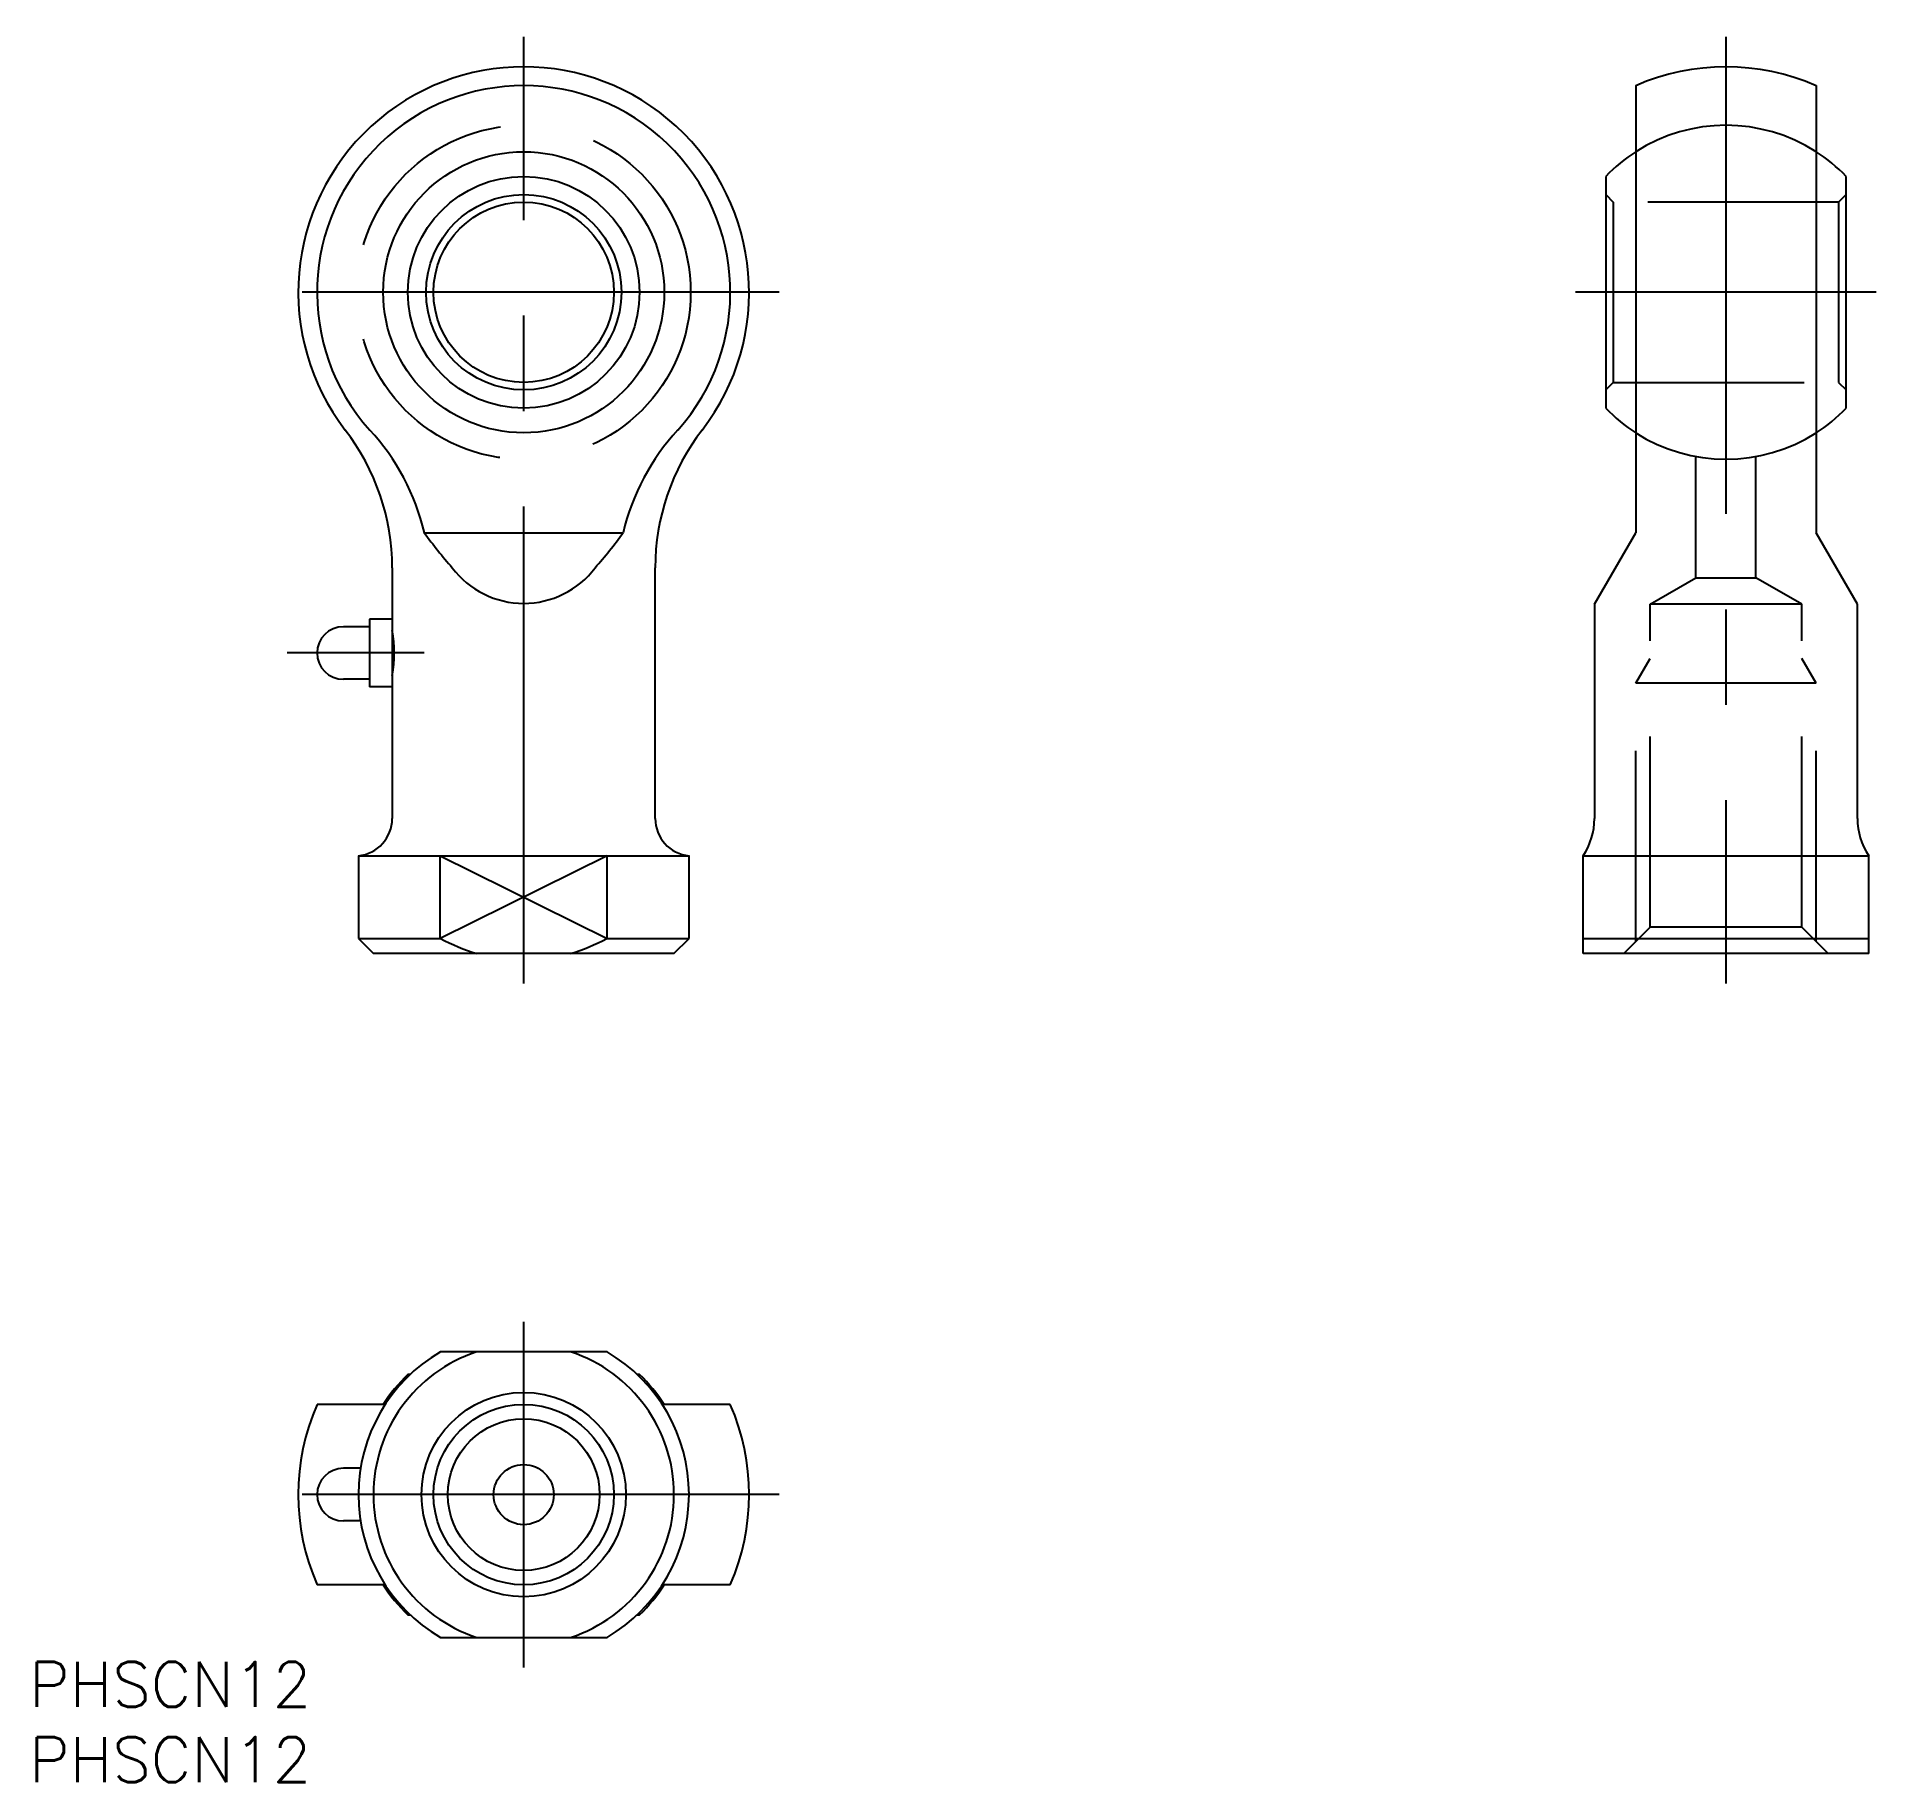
# Model space of a CAD drawing. Extents: x -32 to 90, y -19 to 97.
import ezdxf

# ---------------------------------------------------------------- set-up
doc = ezdxf.new("R2010")
doc.units = 0
doc.linetypes.add('CENTER', pattern=[50.8, 31.75, -6.35, 6.35, -6.35])
doc.linetypes.add('DASHED', pattern=[19.05, 12.7, -6.35])
doc.layers.get('0').update_dxf_attribs({"linetype": 'CONTINUOUS'})
doc.layers.add('CENTER', color=1, linetype='CENTER')
doc.styles.get("Standard").update_dxf_attribs({"font": 'txt.shx', "height": 3, "bigfont": 'bigfont.shx'})

msp = doc.modelspace()

# ---------------------------------------------------------------- linework, layer by layer
at = {"color": 7, "linetype": 'CONTINUOUS'}
for p, q in [((74, 93.75), (74, 64)), ((86, 93.75), (86, 64)), ((72, 87.71), (72, 72.29)), ((88, 72.29), (88, 87.71)), ((-6.62, 64), (6.62, 64)), ((71.25, 59.24), (74, 64)), ((88.75, 59.24), (86, 64)), ((-8.75, 61.67), (-8.75, 44.99)), ((8.75, 44.99), (8.75, 61.67)), ((71.25, 59.24), (71.25, 44.99)), ((88.75, 44.99), (88.75, 59.24)), ((-10.25, 57.75), (-12, 57.75)), ((-8.75, 58.25), (-10.25, 58.25)), ((-10.25, 58.25), (-10.25, 53.75)), ((-10.25, 54.25), (-12, 54.25)), ((-8.75, 53.75), (-10.25, 53.75)), ((-11, 42.5), (11, 42.5)), ((-11, 42.5), (-11, 37)), ((-5.55, 37), (-5.55, 42.5)), ((5.55, 37), (5.55, 42.5)), ((11, 37), (11, 42.5)), ((70.5, 42.5), (89.5, 42.5)), ((70.5, 36), (70.5, 42.5)), ((89.5, 36), (89.5, 42.5)), ((-11, 37), (-10, 36)), ((-11, 37), (-5.55, 37)), ((5.55, 37), (11, 37)), ((10, 36), (11, 37)), ((70.5, 37), (89.5, 37)), ((10, 36), (-10, 36)), ((89.5, 36), (70.5, 36)), ((5.55, 9.5), (-5.55, 9.5)), ((-7.55, 8), (-7.71, 8)), ((7.71, 8), (7.55, 8)), ((-9.22, 6), (-13.75, 6)), ((13.75, 6), (9.22, 6)), ((-10.86, 1.75), (-12, 1.75)), ((-10.86, -1.75), (-12, -1.75)), ((-9.22, -6), (-13.75, -6)), ((13.75, -6), (9.22, -6)), ((-7.71, -8), (-7.55, -8)), ((7.55, -8), (7.71, -8)), ((-5.55, -9.5), (5.55, -9.5))]:
    msp.add_line(p, q, dxfattribs=at)
at = {"color": 3, "linetype": 'DASHED'}
for p, q in [((72, 86.5), (72.5, 86)), ((87.5, 86), (72.5, 86)), ((72.5, 86), (72.5, 74)), ((87.5, 86), (88, 86.5)), ((87.5, 86), (87.5, 74)), ((72, 73.5), (72.5, 74)), ((72.5, 74), (87.5, 74)), ((87.5, 74), (88, 73.5)), ((78, 61.01), (78, 69.07)), ((82, 61.01), (82, 69.07)), ((74.95, 59.25), (78, 61.01)), ((78, 61.01), (82, 61.01)), ((85.05, 59.25), (82, 61.01)), ((85.05, 59.25), (74.95, 59.25)), ((74.95, 37.75), (74.95, 59.25)), ((85.05, 37.75), (85.05, 59.25)), ((74, 54), (74.95, 55.64)), ((86, 54), (85.05, 55.64)), ((86, 54), (74, 54)), ((74, 36.8), (74, 54)), ((86, 36.8), (86, 54)), ((74.95, 37.75), (73.2, 36)), ((85.05, 37.75), (74.95, 37.75)), ((85.05, 37.75), (86.8, 36))]:
    msp.add_line(p, q, dxfattribs=at)
at = {"color": 3, "linetype": 'CONTINUOUS'}
for p, q in [((-5.55, 42.5), (5.55, 37)), ((5.55, 42.5), (-5.55, 37))]:
    msp.add_line(p, q, dxfattribs=at)
at = {"color": 3, "linetype": 'DASHED'}
msp.add_circle((0, 80), 11.11, dxfattribs=at)
at = {"color": 7, "linetype": 'CONTINUOUS'}
for centre, radius in [((0, 80), 9.35), ((0, 80), 7.71), ((0, 80), 6.5), ((0, 80), 6), ((0, 0), 6.8), ((0, 0), 5.05), ((0, 0), 2)]:
    msp.add_circle(centre, radius, dxfattribs=at)
at = {"color": 3, "linetype": 'CONTINUOUS'}
msp.add_circle((0, 0), 6, dxfattribs=at)
at = {"color": 7, "linetype": 'CONTINUOUS'}
for centre, radius, start, end in [((0, 80), 15, 322.3415, 217.6585), ((80, 80), 15, 66.4218, 113.5782), ((0, 80), 13.75, 318.1945, 221.8055), ((80, 80), 11.11, 122.679, 136.0471), ((80, 80), 11.11, 43.9529, 57.321), ((80, 80), 11.11, 223.9529, 237.321), ((80, 80), 11.11, 302.679, 316.0471), ((-23.75, 61.67), 15, 0, 37.6585), ((-21.37, 60.54), 15.16, 13.1835, 42.7723), ((21.46, 60.5), 15.25, 137.3178, 166.7264), ((23.75, 61.67), 15, 142.3415, 180), ((19.04, 82.59), 31.68, 215.9237, 221.3162), ((-19.04, 82.59), 31.68, 318.6838, 324.0763), ((0, 65.25), 5.95, 216.9751, 323.0249), ((-12, 56), 1.75, 90, 270), ((-17.37, 56), 8.75, 350.1318, 9.8682), ((-11.25, 44.99), 2.5, 275.7392, 0), ((11.25, 44.99), 2.5, 180, 264.2608), ((66.75, 44.99), 4.5, 326.4427, 0), ((93.25, 44.99), 4.5, 180, 213.5573), ((1.89, 51.57), 16.36, 242.9769, 252.1662), ((-1.89, 51.57), 16.36, 287.8338, 297.0231), ((0, 0), 11, 120.2726, 239.7274), ((0, 0), 10, 108.1949, 251.8051), ((0, 0), 10, 288.1949, 71.8051), ((0, 0), 11, 300.2726, 59.7274), ((0, 0), 11.11, 133.9529, 147.321), ((0, 0), 11.11, 32.679, 46.0471), ((0, 0), 15, 156.4218, 203.5782), ((0, 0), 15, 336.4218, 23.5782), ((-12, 0), 1.75, 90, 270), ((0, 0), 11.11, 212.679, 226.0471), ((0, 0), 11.11, 313.9529, 327.321)]:
    msp.add_arc(centre, radius, start, end, dxfattribs=at)
at = {"color": 3, "linetype": 'DASHED'}
for start, end in [(57.321, 122.679), (237.321, 302.679)]:
    msp.add_arc((80, 80), 11.11, start, end, dxfattribs=at)
at = {"layer": 'CENTER', "color": 1, "linetype": 'CENTER'}
for p, q in [((0, 34), (0, 97)), ((80, 97), (80, 34)), ((17, 80), (-17, 80)), ((90, 80), (70, 80)), ((-6.62, 56), (-15.75, 56)), ((0, -11.5), (0, 11.5)), ((17, 0), (-17, 0))]:
    msp.add_line(p, q, dxfattribs=at)

# ---------------------------------------------------------------- texts
at = {"color": 7, "linetype": 'CONTINUOUS'}
for p in [(-32.91, -14.13), (-32.91, -19.13)]:
    msp.add_text('PHSCN12', height=3, dxfattribs=at).set_placement(p)

doc.saveas('drawing.dxf')
